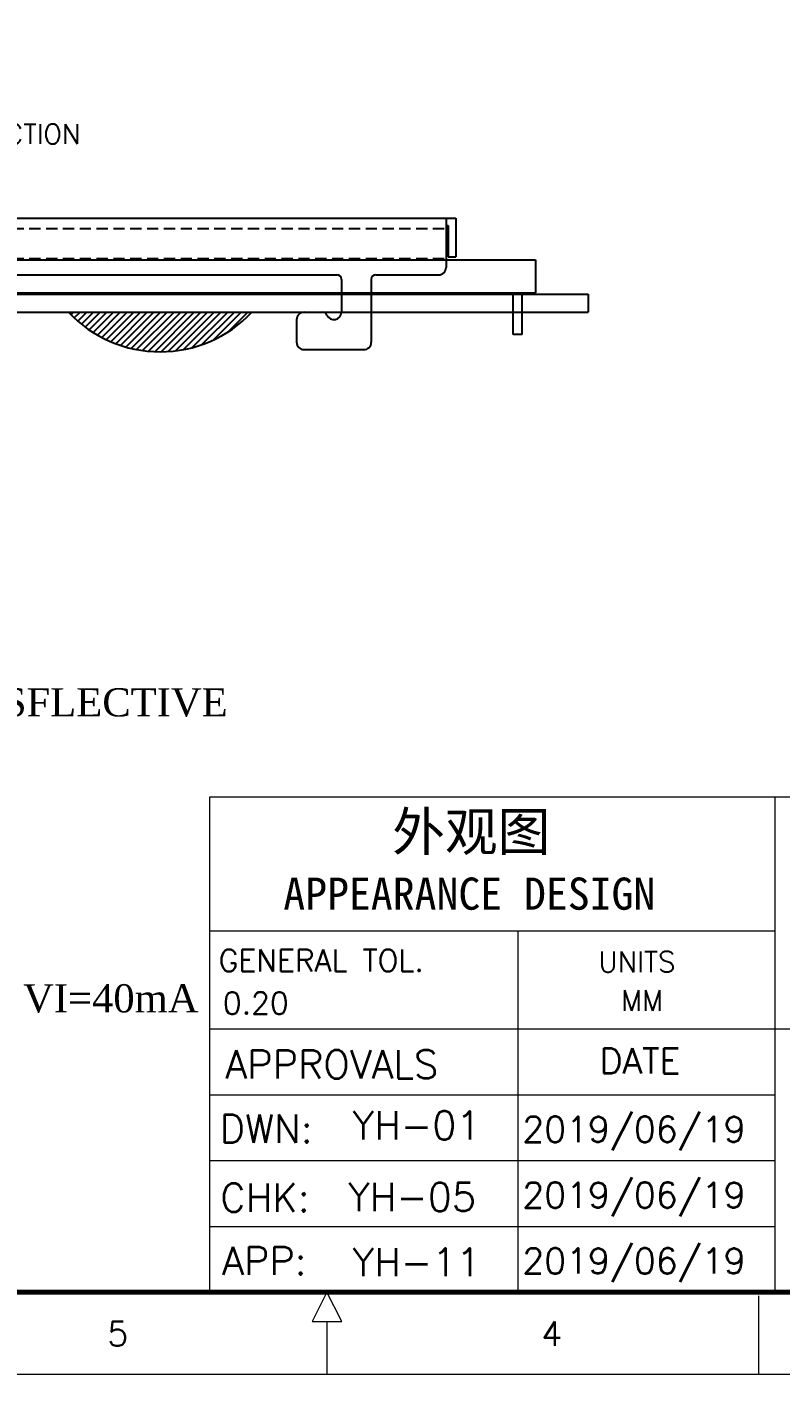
# Model space of a CAD drawing. Header units: millimetres. Extents: x 1251 to 1736, y 491 to 664.
# Drawn here: x 1353.3 to 1403.7, y 490.8 to 581 of the extents above; entities that cross this region are included whole.
import ezdxf

# ---------------------------------------------------------------- set-up
doc = ezdxf.new("R2010")
doc.units = ezdxf.units.MM
doc.header["$LTSCALE"] = 3
doc.linetypes.add('HIDDEN', pattern=[0.375, 0.25, -0.125])
for name, color, linetype in [('BEZ', 170, 'Continuous'), ('BL', 2, 'Continuous'), ('d', 4, 'Continuous'), ('DWG', 7, 'Continuous'), ('PCB', 3, 'Continuous'), ('S', 4, 'Continuous')]:
    doc.layers.add(name, color=color, linetype=linetype)
doc.styles.add('romans', font='romans.shx')
doc.styles.add('样式 1', font='')
doc.styles.add('样式 3', font='')
doc.styles.get('样式 1').set_extended_font_data('SimSun')
doc.styles.get('样式 3').set_extended_font_data('FangSong_GB2312')

msp = doc.modelspace()

# ---------------------------------------------------------------- hatches: boundary and pattern name
h = msp.add_hatch()
h.set_pattern_fill('ANSI31', color=6, scale=0.1, style=0)
h.set_pattern_definition([(45, (1333.22995, 454.29518), (-0.2245064, 0.2245064), [])])
h.paths.add_polyline_path([(1368.351, 561.89), (1356.088, 561.89, 0.43177)])

# ---------------------------------------------------------------- linework, layer by layer
at = {"linetype": 'HIDDEN'}
for p, q in [((1316.342, 567.49), (1381.342, 567.49)), ((1381.342, 567.49), (1381.342, 565.49)), ((1316.342, 565.49), (1381.342, 565.49))]:
    msp.add_line(p, q, dxfattribs=at)
at = {"color": 6}
msp.add_arc((1362.22, 567.667), 8.425, 223.29356, 316.70644, dxfattribs=at)
at = {"layer": 'BEZ', "color": 5}
for p, q in [((1315.692, 568.19), (1381.992, 568.19)), ((1381.342, 568.19), (1381.342, 564.89)), ((1381.992, 568.19), (1381.992, 565.59)), ((1381.342, 567.69), (1381.492, 567.69)), ((1381.492, 567.69), (1381.492, 565.59)), ((1381.492, 565.59), (1381.992, 565.59)), ((1351.642, 564.39), (1374.042, 564.39)), ((1376.642, 564.39), (1380.842, 564.39)), ((1374.342, 564.09), (1374.342, 561.89)), ((1376.342, 564.09), (1376.342, 559.89)), ((1371.842, 561.89), (1373.1, 561.89)), ((1371.342, 561.39), (1371.342, 559.89)), ((1371.842, 559.39), (1375.842, 559.39))]:
    msp.add_line(p, q, dxfattribs=at)
for centre, radius, start, end in [((1374.042, 564.09), 0.3, 0, 90), ((1376.642, 564.09), 0.3, 90, 180), ((1380.842, 564.89), 0.5, 270, 0), ((1371.842, 561.39), 0.5, 90, 180), ((1373.1, 561.59), 0.3, 22.02431, 90), ((1373.842, 561.89), 0.5, 202.02431, 0), ((1371.842, 559.89), 0.5, 180, 270), ((1375.842, 559.89), 0.5, 270, 0)]:
    msp.add_arc(centre, radius, start, end, dxfattribs=at)
at = {"layer": 'BL'}
for p, q in [((1316.672, 565.39), (1387.332, 565.39)), ((1387.332, 565.39), (1387.332, 563.19)), ((1316.672, 563.19), (1387.332, 563.19)), ((1385.832, 560.39), (1385.832, 563.19)), ((1386.432, 560.39), (1386.432, 563.19)), ((1386.432, 560.39), (1385.832, 560.39))]:
    msp.add_line(p, q, dxfattribs=at)
at = {"layer": 'd', "color": 0, "lineweight": 0}
for p, q in [((1365.535, 529.467), (1489.234, 529.467)), ((1365.535, 496.321), (1365.535, 529.467)), ((1403.363, 496.321), (1403.363, 529.467)), ((1365.535, 520.489), (1403.363, 520.489)), ((1386.173, 496.321), (1386.173, 520.489)), ((1365.535, 513.934), (1489.234, 513.934)), ((1365.535, 509.53), (1403.363, 509.53)), ((1365.535, 505.127), (1403.363, 505.127)), ((1365.535, 500.724), (1403.363, 500.724)), ((1489.234, 496.321), (1365.535, 496.321)), ((1373.378, 496.321), (1372.395, 494.355)), ((1373.378, 496.321), (1372.395, 494.355)), ((1374.361, 494.355), (1373.378, 496.321)), ((1374.361, 494.355), (1373.378, 496.321)), ((1402.273, 490.84), (1402.273, 496.083)), ((1372.395, 494.355), (1374.361, 494.355)), ((1372.395, 494.355), (1374.361, 494.355)), ((1373.378, 494.355), (1373.378, 490.84)), ((1251.382, 490.84), (1496.565, 490.84))]:
    msp.add_line(p, q, dxfattribs=at)
for points, const_width in [([(1489.234, 658.725), (1257.555, 658.725), (1257.555, 496.321), (1489.234, 496.321), (1489.234, 658.725)], 0.322), ([(1380.068, 496.321), (1337.28, 496.321)], 0.179)]:
    msp.add_lwpolyline(points, dxfattribs=dict(at, const_width=const_width))
at = {"layer": 'PCB'}
for p, q in [((1310.842, 563.09), (1390.842, 563.09)), ((1390.842, 563.09), (1390.842, 561.89)), ((1310.842, 561.89), (1390.842, 561.89))]:
    msp.add_line(p, q, dxfattribs=at)

# ---------------------------------------------------------------- texts
at = {"layer": 'd', "color": 0, "lineweight": 0, "style": 'romans'}
for s, height, p in [('GENERAL TOL.', 1.46845, (1366.136, 517.782)), ('UNITS', 1.3659, (1391.54, 517.742)), ('MM', 1.3659, (1393.043, 515.155)), ('0.20 ', 1.4684, (1366.415, 514.927)), ('APPROVALS', 1.8871, (1366.583, 510.617)), ('DATE', 1.7073, (1391.605, 510.941)), ('YH-01', 1.8871, (1375.08, 506.54)), ('2019/06/19', 1.7073, (1386.449, 506.364)), ('DWN:', 1.8871, (1366.191, 506.312)), ('2019/06/19', 1.7073, (1386.449, 501.961)), ('CHK:', 1.8871, (1366.238, 501.702)), ('YH-05', 1.8871, (1374.782, 501.749)), ('2019/06/19', 1.7073, (1386.449, 497.558)), ('APP:', 1.8871, (1366.364, 497.475)), ('YH-11', 1.8871, (1375.081, 497.379)), ('5', 1.638, (1358.69, 492.727)), ('4', 1.638, (1387.715, 492.727))]:
    msp.add_text(s, height=height, dxfattribs=at).set_placement(p)
at = {"layer": 'd', "color": 0, "lineweight": 0, "char_height": 1.886366, "width": 65.5862, "attachment_point": 1, "style": '样式 3'}
for s, insert in [('{\\fTimes New Roman|b0|i0|c0|p18;STN\\fSimSun|b0|i0|c134|p2;（\\fTimes New Roman|b0|i0|c186|p18;Yellow-green\\fSimSun|b0|i0|c134|p2;）\\fTimes New Roman|b0|i0|c0|p18; , POSITIVE/TRANSFLECTIVE}', (1302.158, 536.731)), ('{\\fTimes New Roman|b0|i0|c0|p18;Eide\\fTimes New Roman|b0|i0|c186|p18; 2\\fTimes New Roman|b0|i0|c0|p18; PCS \\fTimes New Roman|b0|i0|c186|p18; \\fTimes New Roman|b0|i0|c0|p18;LED \\fTimes New Roman|b0|i0|c186|p18;WHITE  VF=3.\\fTimes New Roman|b0|i0|c0|p18;0\\fTimes New Roman|b0|i0|c186|p18;V\\fTimes New Roman|b0|i0|c134|p18;%%P\\fTimes New Roman|b0|i0|c0|p18;0.1V\\fTimes New Roman|b0|i0|c186|p18;  \\fTimes New Roman|b0|i0|c0|p18;VI=\\fTimes New Roman|b0|i0|c186|p18;4\\fTimes New Roman|b0|i0|c0|p18;0mA}', (1302.158, 516.924))]:
    msp.add_mtext(s, dxfattribs=dict(at, insert=insert))
at = {"layer": 'DWG', "ltscale": 0.2, "style": 'romans'}
msp.add_text('VIEWING DIRECTION', height=1.31027, dxfattribs=at).set_placement((1340.374, 573.16))
at = {"layer": 'S', "color": 0, "lineweight": 0, "style": '样式 1'}
for s, height, p in [('外观图', 2.5823, (1377.744, 525.848)), ('APPEARANCE DESIGN', 2.15189, (1370.456, 521.91))]:
    msp.add_text(s, height=height, dxfattribs=at).set_placement(p)

doc.saveas('drawing.dxf')
